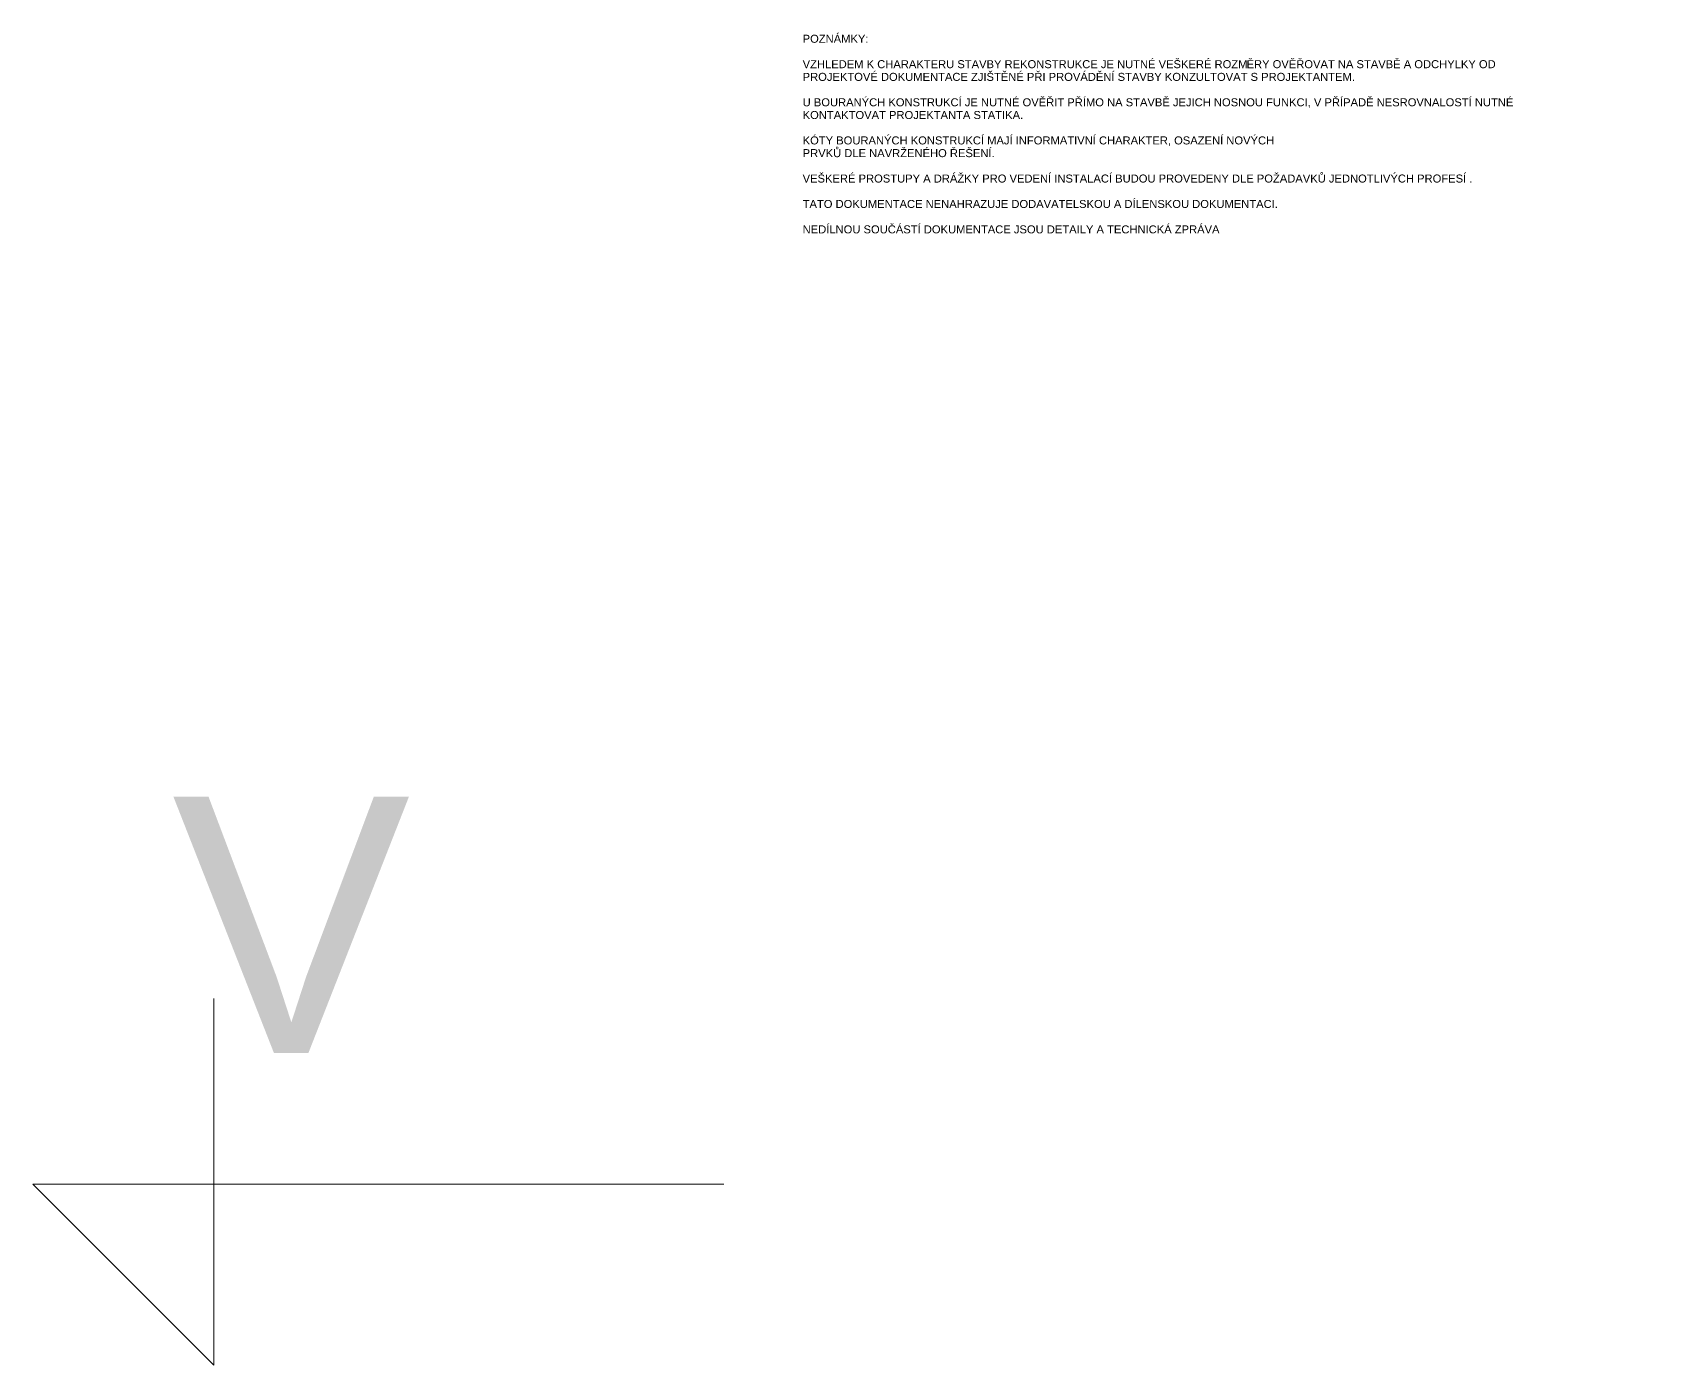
# Model space of a CAD drawing. Header units: millimetres. Extents: x -2346 to 220980, y -45352 to 20466.
# Drawn here: x 195468 to 220980, y -17447 to 3364 of the extents above; entities that cross this region are included whole.
import ezdxf

# ---------------------------------------------------------------- set-up
doc = ezdxf.new("R2010")
doc.units = ezdxf.units.MM
doc.layers.add('A-DETL-THIN', color=151, linetype='Continuous', lineweight=13)
doc.layers.add('G-ANNO-TEXT', color=231, linetype='Continuous', lineweight=9)
doc.styles.add('Arial', font='arial.ttf', dxfattribs={"height": 125})
doc.styles.add('Arial_4', font='arial.ttf', dxfattribs={"height": 4000})

msp = doc.modelspace()

# ---------------------------------------------------------------- linework, layer by layer
at = {"layer": 'A-DETL-THIN', "lineweight": 9}
for p, q in [((198296.4, -17446.6), (198296.4, -11716.7)), ((206259.8, -14618.2), (195467.9, -14618.2)), ((195467.9, -14618.2), (198296.4, -17446.6))]:
    msp.add_line(p, q, dxfattribs=at)

# ---------------------------------------------------------------- texts
at = {"layer": 'G-ANNO-TEXT', "color": 7, "char_height": 125, "attachment_point": 1, "style": 'Arial', "bg_fill": 3, "box_fill_scale": 1.25, "bg_fill_color": 256, "bg_fill_true_color": 13158600, "bg_fill_transparency": 0}
for s, insert, width in [('POZNÁMKY:', (207492.3, 3331.3), 1238.607), ('VZHLEDEM K CHARAKTERU STAVBY REKONSTRUKCE JE NUTNÉ VEŠKERÉ ROZM', (207492.3, 2934.4), 8401.685), ('U BOURANÝCH KONSTRUKCÍ JE NUTNÉ OVĚŘIT PŘÍMO NA STAVBĚ JEJICH NOSNOU FUNKCI, V PŘÍPADĚ NESROVNALOSTÍ NUTNÉ', (207492.3, 2339.1), 13456.325), ('KÓTY BOURANÝCH KONSTRUKCÍ MAJÍ INFORMATIVNÍ CHARAKTER, OSAZENÍ NOVÝCH', (207492.3, 1743.8), 8918.773), ('VEŠKERÉ PROSTUPY A DRÁŽKY PRO VEDENÍ INSTALACÍ BUDOU PROVEDENY DLE POŽADAVKŮ JEDNOTLIVÝCH PROFESÍ .', (207492.3, 1148.5), 12658.646), ('TATO DOKUMENTACE NENAHRAZUJE DODAVATELSKOU A DÍLENSKOU DOKUMENTACI.', (207492.3, 751.6), 8982.908), ('NEDÍLNOU SOUČÁSTÍ DOKUMENTACE JSOU DETAILY A TECHNICKÁ ZPRÁVA', (207492.3, 354.7), 7884.597)]:
    msp.add_mtext(s, dxfattribs=dict(at, insert=insert, width=width))
at = {"layer": 'G-ANNO-TEXT', "color": 7, "insert": (197641.5, -8567.2), "char_height": 4000, "width": 4649.787, "attachment_point": 1, "style": 'Arial_4'}
msp.add_mtext('\\fArial|b0|i0|c238|p34|;V', dxfattribs=at)

# ---------------------------------------------------------------- next in the draw order: texts
at = {"layer": 'G-ANNO-TEXT', "color": 7, "char_height": 125, "attachment_point": 1, "style": 'Arial', "bg_fill": 3, "box_fill_scale": 1.25, "bg_fill_color": 256, "bg_fill_true_color": 13158600, "bg_fill_transparency": 0}
for s, insert, width in [('ĚRY OVĚŘOVAT NA STAVBĚ A ODCHYLKY OD', (214424.4, 2934.4), 4709.914), ('KONTAKTOVAT PROJEKTANTA STATIKA. ', (207492.3, 2140.6), 4248.944), ('PRVKŮ DLE NAVRŽENÉHO ŘEŠENÍ.', (207492.3, 1545.3), 3623.628)]:
    msp.add_mtext(s, dxfattribs=dict(at, insert=insert, width=width))

# ---------------------------------------------------------------- next in the draw order: texts
at = {"layer": 'G-ANNO-TEXT', "color": 7, "insert": (207492.3, 2736), "char_height": 125, "width": 10454.005, "attachment_point": 1, "style": 'Arial', "bg_fill": 3, "box_fill_scale": 1.25, "bg_fill_color": 256, "bg_fill_true_color": 13158600, "bg_fill_transparency": 0}
msp.add_mtext('PROJEKTOVÉ DOKUMENTACE ZJIŠTĚNÉ PŘI PROVÁDĚNÍ STAVBY KONZULTOVAT S PROJEKTANTEM.', dxfattribs=at)

doc.saveas('drawing.dxf')
